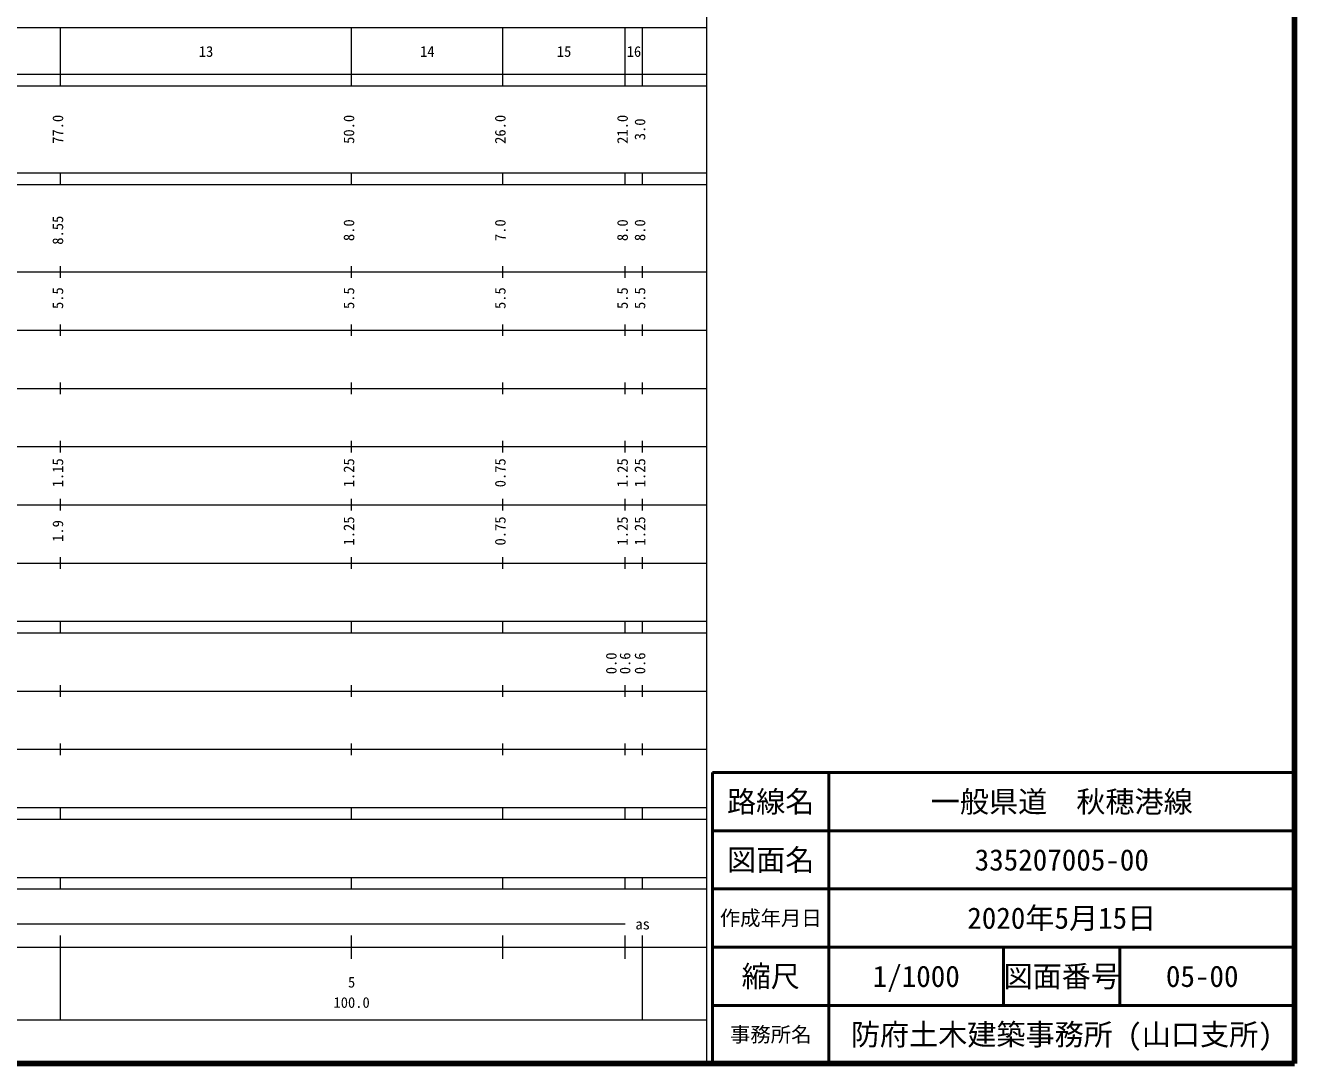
# Model space of a CAD drawing. Units: millimetres on the paper, enlarged 1000 times. Extents: x 40000 to 680000, y 20000 to 380000.
# Drawn here: x 461958 to 680000, y 20000 to 198357 of the extents above; entities that cross this region are included whole.
import ezdxf
from ezdxf.enums import TextEntityAlignment as Align

# ---------------------------------------------------------------- set-up
doc = ezdxf.new("R2010")
doc.units = ezdxf.units.MM
doc.header["$LTSCALE"] = 1000
for name, color, linetype, lineweight in [('M-TTL', 2, 'Continuous', 140), ('M-TTL-BAND', 7, 'Continuous', 13), ('M-TTL-FRAM', 2, 'Continuous', 50), ('M-TTL-LINE', 7, 'Continuous', 50)]:
    doc.layers.add(name, color=color, linetype=linetype, lineweight=lineweight)
doc.layers.add('M-TTL-TXT', color=7, linetype='Continuous')
doc.styles.add('ＭＳ ゴシック', font='')
doc.styles.get('ＭＳ ゴシック').set_extended_font_data('MS Gothic')

msp = doc.modelspace()

# ---------------------------------------------------------------- linework, layer by layer
at = {"layer": 'M-TTL'}
for p, q in [((680000, 20000), (680000, 380000)), ((40000, 20000), (680000, 20000))]:
    msp.add_line(p, q, dxfattribs=at)
at = {"layer": 'M-TTL-BAND'}
for p, q in [((579000, 20000), (579000, 370000)), ((68000, 198000), (579000, 198000)), ((468000, 188000), (468000, 198000)), ((518000, 188000), (518000, 198000)), ((544000, 188000), (544000, 198000)), ((565000, 188000), (565000, 198000)), ((568000, 188000), (568000, 198000)), ((40000, 190000), (579000, 190000)), ((40000, 188000), (579000, 188000)), ((40000, 173000), (579000, 173000)), ((468000, 171000), (468000, 173000)), ((518000, 171000), (518000, 173000)), ((544000, 171000), (544000, 173000)), ((565000, 171000), (565000, 173000)), ((568000, 171000), (568000, 173000)), ((40000, 171000), (579000, 171000)), ((468000, 155000), (468000, 157000)), ((518000, 155000), (518000, 157000)), ((544000, 155000), (544000, 157000)), ((565000, 155000), (565000, 157000)), ((568000, 155000), (568000, 157000)), ((40000, 156000), (579000, 156000)), ((468000, 145000), (468000, 147000)), ((518000, 145000), (518000, 147000)), ((544000, 145000), (544000, 147000)), ((565000, 145000), (565000, 147000)), ((568000, 145000), (568000, 147000)), ((46000, 146000), (579000, 146000)), ((52000, 136000), (579000, 136000)), ((468000, 135000), (468000, 137000)), ((518000, 135000), (518000, 137000)), ((544000, 135000), (544000, 137000)), ((565000, 135000), (565000, 137000)), ((568000, 135000), (568000, 137000)), ((468000, 125000), (468000, 127000)), ((518000, 125000), (518000, 127000)), ((544000, 125000), (544000, 127000)), ((565000, 125000), (565000, 127000)), ((568000, 125000), (568000, 127000)), ((46000, 126000), (579000, 126000)), ((52000, 116000), (579000, 116000)), ((468000, 115000), (468000, 117000)), ((518000, 115000), (518000, 117000)), ((544000, 115000), (544000, 117000)), ((565000, 115000), (565000, 117000)), ((568000, 115000), (568000, 117000)), ((468000, 105000), (468000, 107000)), ((518000, 105000), (518000, 107000)), ((544000, 105000), (544000, 107000)), ((565000, 105000), (565000, 107000)), ((568000, 105000), (568000, 107000)), ((46000, 106000), (579000, 106000)), ((40000, 96000), (579000, 96000)), ((468000, 94000), (468000, 96000)), ((518000, 94000), (518000, 96000)), ((544000, 94000), (544000, 96000)), ((565000, 94000), (565000, 96000)), ((568000, 94000), (568000, 96000)), ((40000, 94000), (579000, 94000)), ((49000, 84000), (579000, 84000)), ((468000, 83000), (468000, 85000)), ((518000, 83000), (518000, 85000)), ((544000, 83000), (544000, 85000)), ((565000, 83000), (565000, 85000)), ((568000, 83000), (568000, 85000)), ((468000, 73000), (468000, 75000)), ((518000, 73000), (518000, 75000)), ((544000, 73000), (544000, 75000)), ((565000, 73000), (565000, 75000)), ((568000, 73000), (568000, 75000)), ((40000, 74000), (579000, 74000)), ((40000, 64000), (579000, 64000)), ((468000, 62000), (468000, 64000)), ((518000, 62000), (518000, 64000)), ((544000, 62000), (544000, 64000)), ((565000, 62000), (565000, 64000)), ((568000, 62000), (568000, 64000)), ((40000, 62000), (579000, 62000)), ((40000, 52000), (579000, 52000)), ((468000, 50000), (468000, 52000)), ((518000, 50000), (518000, 52000)), ((544000, 50000), (544000, 52000)), ((565000, 50000), (565000, 52000)), ((568000, 50000), (568000, 52000)), ((40000, 50000), (579000, 50000)), ((71000, 44000), (565000, 44000)), ((468000, 27500), (468000, 42000)), ((518000, 38000), (518000, 42000)), ((544000, 38000), (544000, 42000)), ((565000, 38000), (565000, 42000)), ((568000, 27500), (568000, 42000)), ((40000, 40000), (579000, 40000)), ((68000, 27500), (579000, 27500))]:
    msp.add_line(p, q, dxfattribs=at)
at = {"layer": 'M-TTL-FRAM'}
for p, q in [((680000, 70000), (580000, 70000)), ((580000, 70000), (580000, 20000))]:
    msp.add_line(p, q, dxfattribs=at)
at = {"layer": 'M-TTL-LINE'}
for p, q in [((600000, 70000), (600000, 20000)), ((680000, 60000), (580000, 60000)), ((680000, 50000), (580000, 50000)), ((680000, 40000), (580000, 40000)), ((630000, 40000), (630000, 30000)), ((650000, 40000), (650000, 30000)), ((680000, 30000), (580000, 30000))]:
    msp.add_line(p, q, dxfattribs=at)

# ---------------------------------------------------------------- texts
at = {"layer": 'M-TTL-BAND', "style": 'ＭＳ ゴシック'}
for s, p in [('13', (493000, 192405)), ('14', (531000, 192405)), ('15', (554500, 192405)), ('16', (566500, 192405)), ('as', (568000, 42500)), ('5', (518000, 32523)), ('100.0', (518000, 29033))]:
    msp.add_text(s, height=1833, dxfattribs=at).set_placement(p, align=Align.BOTTOM_CENTER)
for s, p in [('77.0', (469000, 180500)), ('50.0', (519000, 180500)), ('26.0', (545000, 180500)), ('21.0', (566000, 180500)), ('3.0', (569000, 180500)), ('8.55', (469000, 163174)), ('8.0', (519000, 163174)), ('7.0', (545000, 163174)), ('8.0', (566000, 163174)), ('8.0', (569000, 163174)), ('5.5', (469000, 151500)), ('5.5', (519000, 151500)), ('5.5', (545000, 151500)), ('5.5', (566000, 151500)), ('5.5', (569000, 151500)), ('1.15', (469000, 121500)), ('1.25', (519000, 121500)), ('0.75', (545000, 121500)), ('1.25', (566000, 121500)), ('1.25', (569000, 121500)), ('1.25', (519000, 111500)), ('0.75', (545000, 111500)), ('1.25', (566000, 111500)), ('1.25', (569000, 111500)), ('1.9', (469000, 111500)), ('0.0', (564067, 88764)), ('0.6', (566437, 88764)), ('0.6', (569000, 88764))]:
    msp.add_text(s, height=1833, rotation=90, dxfattribs=at).set_placement(p, align=Align.BOTTOM_CENTER)
at = {"layer": 'M-TTL-TXT', "style": 'ＭＳ ゴシック'}
for s, height, p in [('路線名', 3666, (590000, 65000)), ('一般県道\u3000秋穂港線', 3666, (640000, 65000)), ('図面名', 3666, (590000, 55000)), ('335207005-00', 3666, (640000, 55000)), ('作成年月日', 2566, (590000, 45000)), ('2020年5月15日', 3666, (640000, 45000)), ('縮尺', 3666, (590000, 35000)), ('1/1000', 3666, (615000, 35000)), ('図面番号', 3666, (640000, 35000)), ('05-00', 3666, (664125, 35000)), ('事務所名', 2566, (590000, 25000)), ('防府土木建築事務所 (山口支所)', 3666, (640000, 25000))]:
    msp.add_text(s, height=height, dxfattribs=at).set_placement(p, align=Align.MIDDLE_CENTER)

doc.saveas('drawing.dxf')
